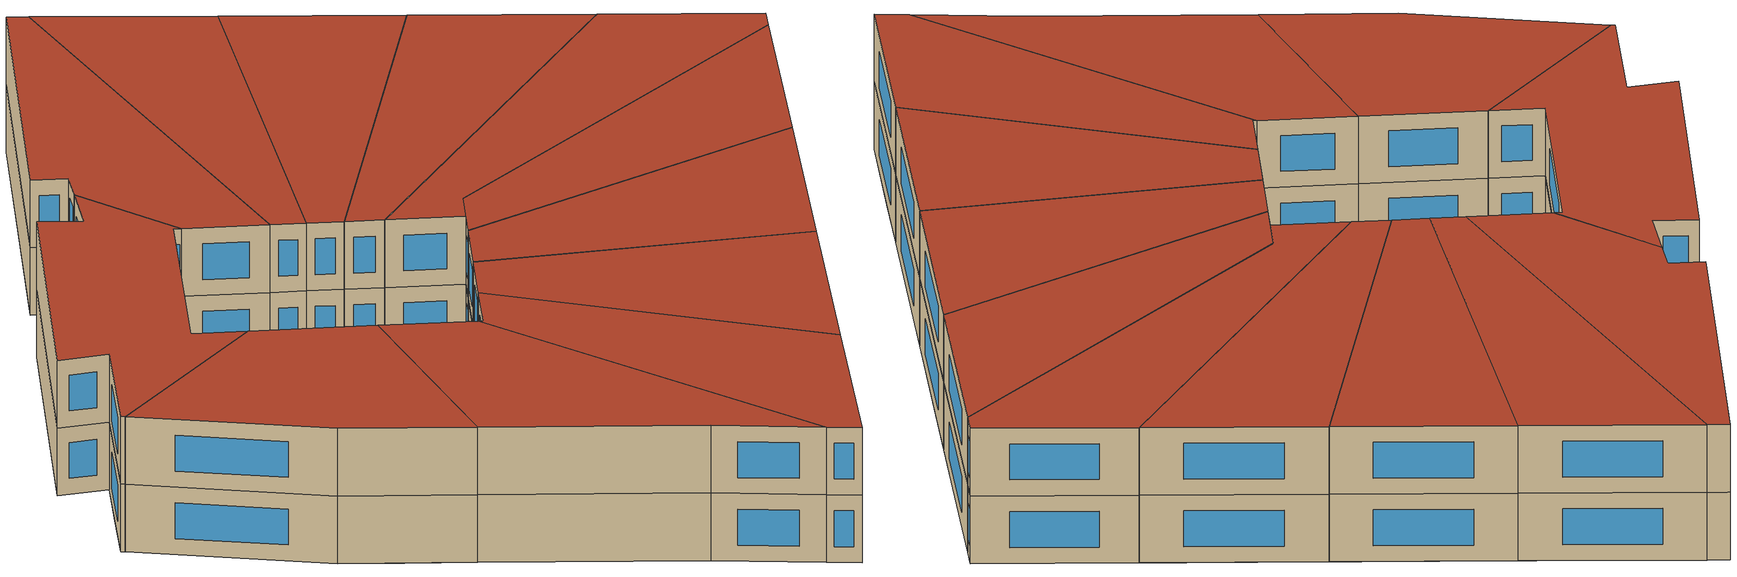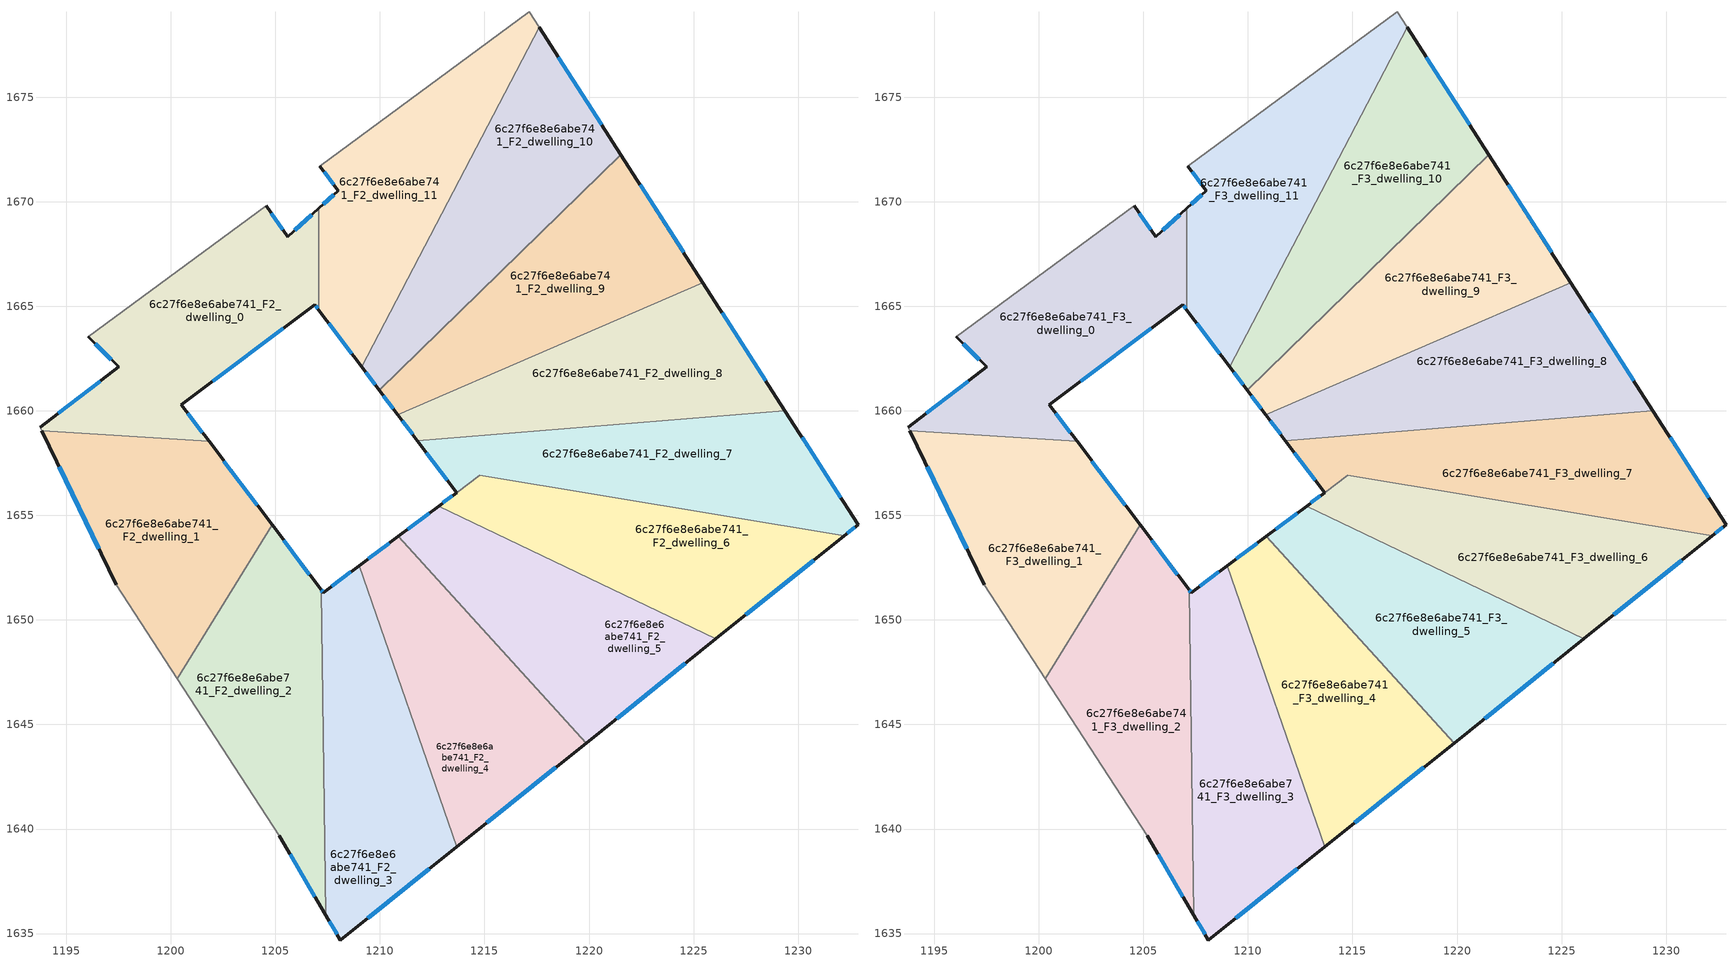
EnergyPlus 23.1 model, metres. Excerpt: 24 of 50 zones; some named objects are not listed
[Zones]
6c27f6e8e6abe741_F2_dwelling_0
 floor to 6c27f6e8e6abe741_F1_dwelling_0 (EU_floor_Construction): 1207.08,1669.69 1207.08,1665.24 1206.88,1665.08 1199.78,1659.76 1195.62,1660.66 1197.5,1662.1 1196.04,1663.54 1204.56,1669.81 1205.58,1668.32 z6
 floor to 6c27f6e8e6abe741_F1_dwelling_1 (EU_floor_Construction): 1206.88,1665.08 1200.5,1660.29 1201.83,1658.54 1193.82,1659.06 1193.74,1659.22 1195.61,1660.66 1199.78,1659.76 z6
 floor to 6c27f6e8e6abe741_F1_dwelling_12 (EU_floor_Construction): 1207.08,1665.23 1207.08,1664.82 1206.88,1665.08 z6
 wall outside (EU_wall_Construction): 1196.04,1663.54 1197.5,1662.1 1193.74,1659.22 / 1207.08,1669.69 1205.58,1668.32 1204.56,1669.81 / 1207.08,1664.82 1206.88,1665.08 / 1201.83,1658.54 1200.5,1660.29 1206.88,1665.08 z6:9
 wall adiabatic (EU_wall_Construction): 1204.56,1669.81 1196.04,1663.54 / 1193.74,1659.22 1193.82,1659.06 z6:9
 wall to 6c27f6e8e6abe741_F2_dwelling_11 (EU_wall_Construction): 1207.08,1664.82 1207.08,1669.69 z6:9
 wall to 6c27f6e8e6abe741_F2_dwelling_1 (EU_wall_Construction): 1193.82,1659.06 1201.83,1658.54 z6:9
 window (EU_Window_Construction): 1196.38,1663.2 1197.16,1662.44 / 1205.34,1668.67 1204.8,1669.46 / 1206.73,1669.37 1205.93,1668.64 / 1207.03,1664.88 1206.93,1665.02 / 1202,1661.42 1205.38,1663.96 / 1201.51,1658.95 1200.81,1659.88 / 1196.62,1661.43 1194.63,1659.9 z6.7:8.3
6c27f6e8e6abe741_F2_dwelling_1
 floor to 6c27f6e8e6abe741_F1_dwelling_1 (EU_floor_Construction): 1201.83,1658.54 1204.29,1655.27 1198.79,1649.52 1197.39,1651.68 1193.82,1659.06 z6
 floor to 6c27f6e8e6abe741_F1_dwelling_2 (EU_floor_Construction): 1204.29,1655.27 1204.84,1654.54 1200.31,1647.18 1198.79,1649.52 z6
 wall outside (EU_wall_Construction): 1204.84,1654.54 1201.83,1658.54 / 1193.82,1659.06 1197.39,1651.68 z6:9
 wall to 6c27f6e8e6abe741_F2_dwelling_2 (EU_wall_Construction): 1200.31,1647.18 1204.84,1654.54 z6:9
 wall adiabatic (EU_wall_Construction): 1197.39,1651.68 1200.31,1647.18 z6:9
 window (EU_Window_Construction): 1204.13,1655.48 1202.53,1657.6 / 1194.66,1657.33 1196.55,1653.41 z6.7:8.3
6c27f6e8e6abe741_F2_dwelling_10
 floor to 6c27f6e8e6abe741_F1_dwelling_11 (EU_floor_Construction): 1217.62,1678.35 1221.15,1672.84 1209.88,1661.11 1209.13,1662.11 z6
 floor to 6c27f6e8e6abe741_F1_dwelling_10 (EU_floor_Construction): 1221.15,1672.84 1221.53,1672.25 1209.96,1661 1209.88,1661.11 z6
 wall outside (EU_wall_Construction): 1209.13,1662.1 1209.96,1661 / 1221.53,1672.25 1217.62,1678.35 z6:9
 wall to 6c27f6e8e6abe741_F2_dwelling_11 (EU_wall_Construction): 1217.62,1678.35 1209.13,1662.1 z6:9
 wall to 6c27f6e8e6abe741_F2_dwelling_9 (EU_wall_Construction): 1209.96,1661 1221.53,1672.25 z6:9
 window (EU_Window_Construction): 1209.32,1661.84 1209.77,1661.26 / 1220.61,1673.68 1218.54,1676.92 z6.7:8.3
6c27f6e8e6abe741_F2_dwelling_11
 floor to 6c27f6e8e6abe741_F1_dwelling_12 (EU_floor_Construction): 1217.15,1679.08 1217.51,1678.52 1209.08,1662.17 1207.08,1664.82 1207.08,1665.23 1207.56,1665.59 1207.87,1670.41 1207.99,1670.53 1207.13,1671.71 z6
 floor to 6c27f6e8e6abe741_F1_dwelling_0 (EU_floor_Construction): 1207.87,1670.41 1207.56,1665.59 1207.08,1665.24 1207.08,1669.69 z6
 floor to 6c27f6e8e6abe741_F1_dwelling_11 (EU_floor_Construction): 1217.51,1678.52 1217.62,1678.35 1209.13,1662.11 1209.11,1662.13 1209.08,1662.17 z6
 wall outside (EU_wall_Construction): 1207.08,1664.82 1209.13,1662.1 / 1207.13,1671.71 1207.99,1670.53 1207.08,1669.69 z6:9
 wall adiabatic (EU_wall_Construction): 1217.62,1678.35 1217.15,1679.08 1207.13,1671.71 z6:9
 window (EU_Window_Construction): 1207.56,1664.18 1208.65,1662.74 / 1207.78,1670.33 1207.3,1669.89 / 1207.33,1671.43 1207.79,1670.8 z6.7:8.3
6c27f6e8e6abe741_F2_dwelling_2
 floor to 6c27f6e8e6abe741_F1_dwelling_2 (EU_floor_Construction): 1204.84,1654.54 1207.18,1651.44 1207.19,1651.23 1206.41,1650.66 1205.4,1639.3 1205.18,1639.68 1200.31,1647.18 z6
 floor to 6c27f6e8e6abe741_F1_dwelling_3 (EU_floor_Construction): 1207.19,1651.23 1207.41,1635.87 1205.4,1639.3 1206.41,1650.65 z6
 wall outside (EU_wall_Construction): 1207.18,1651.44 1204.84,1654.54 / 1205.18,1639.68 1207.41,1635.87 z6:9
 wall to 6c27f6e8e6abe741_F2_dwelling_3 (EU_wall_Construction): 1207.41,1635.87 1207.18,1651.44 z6:9
 wall adiabatic (EU_wall_Construction): 1200.31,1647.18 1205.18,1639.68 z6:9
 window (EU_Window_Construction): 1206.63,1652.17 1205.39,1653.82 / 1205.7,1638.79 1206.89,1636.77 z6.7:8.3
6c27f6e8e6abe741_F2_dwelling_3
 floor to 6c27f6e8e6abe741_F1_dwelling_3 (EU_floor_Construction): 1208.35,1652.1 1211.41,1637.33 1208.11,1634.68 1207.41,1635.87 1207.19,1651.23 1207.29,1651.31 z6
 floor to 6c27f6e8e6abe741_F1_dwelling_4 (EU_floor_Construction): 1209.01,1652.6 1213.67,1639.14 1211.41,1637.33 1208.35,1652.1 z6
 floor to 6c27f6e8e6abe741_F1_dwelling_2 (EU_floor_Construction): 1207.18,1651.44 1207.28,1651.31 1207.19,1651.23 z6
 wall outside (EU_wall_Construction): 1209.01,1652.6 1207.28,1651.31 1207.18,1651.44 / 1207.41,1635.87 1208.11,1634.68 1213.67,1639.14 z6:9
 wall to 6c27f6e8e6abe741_F2_dwelling_4 (EU_wall_Construction): 1213.67,1639.14 1209.01,1652.6 z6:9
 window (EU_Window_Construction): 1207.26,1651.34 1207.21,1651.41 / 1208.61,1652.3 1207.69,1651.61 / 1209.42,1635.73 1212.36,1638.1 / 1207.58,1635.59 1207.95,1634.96 z6.7:8.3
6c27f6e8e6abe741_F2_dwelling_4
 floor to 6c27f6e8e6abe741_F1_dwelling_4 (EU_floor_Construction): 1210.05,1653.38 1217.12,1641.92 1213.67,1639.14 1209.01,1652.6 z6
 floor to 6c27f6e8e6abe741_F1_dwelling_5 (EU_floor_Construction): 1210.88,1654 1219.86,1644.11 1217.12,1641.92 1210.05,1653.38 z6
 wall outside (EU_wall_Construction): 1210.88,1654 1209.01,1652.6 / 1213.67,1639.14 1219.86,1644.11 z6:9
 wall to 6c27f6e8e6abe741_F2_dwelling_5 (EU_wall_Construction): 1219.86,1644.11 1210.88,1654 z6:9
 window (EU_Window_Construction): 1210.44,1653.67 1209.45,1652.93 / 1215.12,1640.31 1218.4,1642.95 z6.7:8.3
6c27f6e8e6abe741_F2_dwelling_5
 floor to 6c27f6e8e6abe741_F1_dwelling_5 (EU_floor_Construction): 1222.84,1646.51 1219.86,1644.11 1210.88,1654 1211.8,1654.69 z6
 floor to 6c27f6e8e6abe741_F1_dwelling_6 (EU_floor_Construction): 1226.06,1649.09 1222.84,1646.51 1211.8,1654.69 1212.81,1655.45 z6
 wall outside (EU_wall_Construction): 1212.81,1655.45 1210.88,1654 / 1219.86,1644.11 1226.07,1649.09 z6:9
 wall to 6c27f6e8e6abe741_F2_dwelling_6 (EU_wall_Construction): 1226.07,1649.09 1212.81,1655.45 z6:9
 window (EU_Window_Construction): 1212.36,1655.11 1211.34,1654.34 / 1221.32,1645.28 1224.61,1647.92 z6.7:8.3
6c27f6e8e6abe741_F2_dwelling_6
 floor to 6c27f6e8e6abe741_F1_dwelling_6 (EU_floor_Construction): 1228.58,1651.11 1226.06,1649.09 1212.81,1655.45 1213.61,1656.04 z6
 floor to 6c27f6e8e6abe741_F1_dwelling_7 (EU_floor_Construction): 1232.2,1654.02 1228.58,1651.11 1213.61,1656.04 1214.77,1656.92 z6
 wall outside (EU_wall_Construction): 1226.07,1649.09 1232.2,1654.02 / 1213.66,1656.09 1212.81,1655.45 z6:9
 wall to 6c27f6e8e6abe741_F2_dwelling_7 (EU_wall_Construction): 1232.2,1654.02 1214.77,1656.91 / 1214.77,1656.92 1213.66,1656.09 z6:9
 window (EU_Window_Construction): 1227.51,1650.25 1230.76,1652.86 / 1213.46,1655.94 1213.01,1655.6 z6.7:8.3
6c27f6e8e6abe741_F2_dwelling_7
 floor to 6c27f6e8e6abe741_F1_dwelling_7 (EU_floor_Construction): 1232.02,1655.88 1232.86,1654.55 1232.2,1654.02 1214.77,1656.92 1213.66,1656.09 1212.45,1657.7 z6
 floor to 6c27f6e8e6abe741_F1_dwelling_8 (EU_floor_Construction): 1229.37,1660.01 1232.02,1655.88 1212.45,1657.7 1211.79,1658.58 z6
 wall outside (EU_wall_Construction): 1232.2,1654.02 1232.86,1654.55 1229.37,1660.01 / 1211.79,1658.58 1213.66,1656.09 z6:9
 wall to 6c27f6e8e6abe741_F2_dwelling_8 (EU_wall_Construction): 1229.37,1660.01 1211.79,1658.58 z6:9
 window (EU_Window_Construction): 1232.04,1655.83 1230.19,1658.73 / 1232.36,1654.14 1232.71,1654.43 / 1212.23,1657.99 1213.22,1656.67 z6.7:8.3
6c27f6e8e6abe741_F2_dwelling_8
 floor to 6c27f6e8e6abe741_F1_dwelling_8 (EU_floor_Construction): 1228.38,1661.55 1229.37,1660.01 1211.79,1658.58 1211.55,1658.9 z6
 floor to 6c27f6e8e6abe741_F1_dwelling_9 (EU_floor_Construction): 1225.44,1666.14 1228.38,1661.55 1211.55,1658.9 1210.85,1659.82 z6
 wall outside (EU_wall_Construction): 1210.85,1659.82 1211.79,1658.58 / 1229.37,1660.01 1225.44,1666.14 z6:9
 wall to 6c27f6e8e6abe741_F2_dwelling_9 (EU_wall_Construction): 1225.44,1666.14 1210.85,1659.82 z6:9
 window (EU_Window_Construction): 1211.07,1659.53 1211.57,1658.87 / 1228.45,1661.45 1226.37,1664.7 z6.7:8.3
6c27f6e8e6abe741_F2_dwelling_9
 floor to 6c27f6e8e6abe741_F1_dwelling_10 (EU_floor_Construction): 1221.53,1672.25 1224.76,1667.2 1210.69,1660.03 1209.96,1661 z6
 floor to 6c27f6e8e6abe741_F1_dwelling_9 (EU_floor_Construction): 1224.76,1667.2 1225.44,1666.14 1210.85,1659.82 1210.69,1660.03 z6
 wall outside (EU_wall_Construction): 1209.96,1661 1210.85,1659.82 / 1225.44,1666.14 1221.53,1672.25 z6:9
 window (EU_Window_Construction): 1210.17,1660.72 1210.64,1660.1 / 1224.52,1667.57 1222.45,1670.82 z6.7:8.3
6c27f6e8e6abe741_F3_dwelling_0
 floor to 6c27f6e8e6abe741_F2_dwelling_0 (EU_floor_Construction): 1207.08,1669.69 1207.08,1664.82 1206.88,1665.08 1200.5,1660.29 1201.83,1658.54 1193.82,1659.06 1193.74,1659.22 1197.5,1662.1 1196.04,1663.54 1204.56,1669.81 1205.58,1668.32 z9
 wall outside (EU_wall_Construction): 1196.04,1663.54 1197.5,1662.1 1193.74,1659.22 / 1207.08,1669.69 1205.58,1668.32 1204.56,1669.81 / 1201.83,1658.54 1200.5,1660.29 1206.88,1665.08 1207.08,1664.82 z9:12
 wall adiabatic (EU_wall_Construction): 1204.56,1669.81 1196.04,1663.54 / 1193.74,1659.22 1193.82,1659.06 z9:12
 wall to 6c27f6e8e6abe741_F3_dwelling_11 (EU_wall_Construction): 1207.08,1664.82 1207.08,1669.69 z9:12
 wall to 6c27f6e8e6abe741_F3_dwelling_1 (EU_wall_Construction): 1193.82,1659.06 1201.83,1658.54 z9:12
 window (EU_Window_Construction): 1196.38,1663.2 1197.16,1662.44 / 1205.34,1668.67 1204.8,1669.46 / 1206.73,1669.37 1205.93,1668.64 / 1206.93,1665.02 1207.03,1664.88 / 1202,1661.42 1205.38,1663.96 / 1201.51,1658.95 1200.81,1659.88 / 1196.62,1661.43 1194.63,1659.9 z9.7:11.3
 roof outside (EU_roof_Construction): 1201.83,1658.54 1200.5,1660.29 1206.88,1665.08 1207.08,1664.82 1207.08,1669.69 1205.58,1668.32 1204.56,1669.81 1196.04,1663.54 1197.5,1662.1 1193.74,1659.22 1193.82,1659.06 z12
6c27f6e8e6abe741_F3_dwelling_1
 floor to 6c27f6e8e6abe741_F2_dwelling_1 (EU_floor_Construction): 1201.83,1658.54 1204.84,1654.54 1200.31,1647.18 1197.39,1651.68 1193.82,1659.06 z9
 wall outside (EU_wall_Construction): 1204.84,1654.54 1201.83,1658.54 / 1193.82,1659.06 1197.39,1651.68 z9:12
 wall to 6c27f6e8e6abe741_F3_dwelling_2 (EU_wall_Construction): 1200.31,1647.18 1204.84,1654.54 z9:12
 wall adiabatic (EU_wall_Construction): 1197.39,1651.68 1200.31,1647.18 z9:12
 window (EU_Window_Construction): 1204.13,1655.48 1202.53,1657.6 / 1194.66,1657.33 1196.55,1653.41 z9.7:11.3
 roof outside (EU_roof_Construction): 1200.31,1647.18 1204.84,1654.54 1201.83,1658.54 1193.82,1659.06 1197.39,1651.68 z12
6c27f6e8e6abe741_F3_dwelling_10
 floor to 6c27f6e8e6abe741_F2_dwelling_10 (EU_floor_Construction): 1217.62,1678.35 1221.53,1672.25 1209.96,1661 1209.13,1662.1 z9
 wall outside (EU_wall_Construction): 1209.13,1662.1 1209.96,1661 / 1221.53,1672.25 1217.62,1678.35 z9:12
 wall to 6c27f6e8e6abe741_F3_dwelling_11 (EU_wall_Construction): 1217.62,1678.35 1209.13,1662.1 z9:12
 wall to 6c27f6e8e6abe741_F3_dwelling_9 (EU_wall_Construction): 1209.96,1661 1221.53,1672.25 z9:12
 window (EU_Window_Construction): 1209.32,1661.84 1209.77,1661.26 / 1220.61,1673.68 1218.54,1676.92 z9.7:11.3
 roof outside (EU_roof_Construction): 1221.53,1672.25 1217.62,1678.35 1209.13,1662.1 1209.96,1661 z12
6c27f6e8e6abe741_F3_dwelling_11
 floor to 6c27f6e8e6abe741_F2_dwelling_11 (EU_floor_Construction): 1217.15,1679.08 1217.62,1678.35 1209.13,1662.1 1207.08,1664.82 1207.08,1669.69 1207.99,1670.53 1207.13,1671.71 z9
 wall outside (EU_wall_Construction): 1207.08,1664.82 1209.13,1662.1 / 1207.13,1671.71 1207.99,1670.53 1207.08,1669.69 z9:12
 wall adiabatic (EU_wall_Construction): 1217.62,1678.35 1217.15,1679.08 1207.13,1671.71 z9:12
 window (EU_Window_Construction): 1207.56,1664.18 1208.65,1662.74 / 1207.78,1670.33 1207.3,1669.89 / 1207.33,1671.43 1207.79,1670.8 z9.7:11.3
 roof outside (EU_roof_Construction): 1209.13,1662.1 1217.62,1678.35 1217.15,1679.08 1207.13,1671.71 1207.99,1670.53 1207.08,1669.69 1207.08,1664.82 z12
6c27f6e8e6abe741_F3_dwelling_2
 floor to 6c27f6e8e6abe741_F2_dwelling_2 (EU_floor_Construction): 1204.84,1654.54 1207.18,1651.44 1207.41,1635.87 1205.18,1639.68 1200.31,1647.18 z9
 wall outside (EU_wall_Construction): 1207.18,1651.44 1204.84,1654.54 / 1205.18,1639.68 1207.41,1635.87 z9:12
 wall to 6c27f6e8e6abe741_F3_dwelling_3 (EU_wall_Construction): 1207.41,1635.87 1207.18,1651.44 z9:12
 wall adiabatic (EU_wall_Construction): 1200.31,1647.18 1205.18,1639.68 z9:12
 window (EU_Window_Construction): 1206.63,1652.17 1205.39,1653.82 / 1205.7,1638.79 1206.89,1636.77 z9.7:11.3
 roof outside (EU_roof_Construction): 1207.41,1635.87 1207.18,1651.44 1204.84,1654.54 1200.31,1647.18 1205.18,1639.68 z12
6c27f6e8e6abe741_F3_dwelling_3
 floor to 6c27f6e8e6abe741_F2_dwelling_3 (EU_floor_Construction): 1209.01,1652.6 1213.67,1639.14 1208.11,1634.68 1207.41,1635.87 1207.18,1651.44 1207.28,1651.31 z9
 wall outside (EU_wall_Construction): 1209.01,1652.6 1207.28,1651.31 1207.18,1651.44 / 1207.41,1635.87 1208.11,1634.68 1213.67,1639.14 z9:12
 wall to 6c27f6e8e6abe741_F3_dwelling_4 (EU_wall_Construction): 1213.67,1639.14 1209.01,1652.6 z9:12
 window (EU_Window_Construction): 1207.26,1651.34 1207.21,1651.41 / 1208.61,1652.3 1207.69,1651.61 / 1209.42,1635.73 1212.36,1638.1 / 1207.58,1635.59 1207.95,1634.96 z9.7:11.3
 roof outside (EU_roof_Construction): 1213.67,1639.14 1209.01,1652.6 1207.28,1651.31 1207.18,1651.44 1207.41,1635.87 1208.11,1634.68 z12
6c27f6e8e6abe741_F3_dwelling_4
 floor to 6c27f6e8e6abe741_F2_dwelling_4 (EU_floor_Construction): 1210.88,1654 1219.86,1644.11 1213.67,1639.14 1209.01,1652.6 z9
 wall outside (EU_wall_Construction): 1210.88,1654 1209.01,1652.6 / 1213.67,1639.14 1219.86,1644.11 z9:12
 wall to 6c27f6e8e6abe741_F3_dwelling_5 (EU_wall_Construction): 1219.86,1644.11 1210.88,1654 z9:12
 window (EU_Window_Construction): 1210.44,1653.67 1209.45,1652.93 / 1215.12,1640.31 1218.4,1642.95 z9.7:11.3
 roof outside (EU_roof_Construction): 1219.86,1644.11 1210.88,1654 1209.01,1652.6 1213.67,1639.14 z12
6c27f6e8e6abe741_F3_dwelling_5
 floor to 6c27f6e8e6abe741_F2_dwelling_5 (EU_floor_Construction): 1226.07,1649.09 1219.86,1644.11 1210.88,1654 1212.81,1655.45 z9
 wall outside (EU_wall_Construction): 1212.81,1655.45 1210.88,1654 / 1219.86,1644.11 1226.07,1649.09 z9:12
 wall to 6c27f6e8e6abe741_F3_dwelling_6 (EU_wall_Construction): 1226.07,1649.09 1212.81,1655.45 z9:12
 window (EU_Window_Construction): 1212.36,1655.11 1211.34,1654.34 / 1221.32,1645.28 1224.61,1647.92 z9.7:11.3
 roof outside (EU_roof_Construction): 1226.07,1649.09 1212.81,1655.45 1210.88,1654 1219.86,1644.11 z12
6c27f6e8e6abe741_F3_dwelling_6
 floor to 6c27f6e8e6abe741_F2_dwelling_6 (EU_floor_Construction): 1232.2,1654.02 1226.07,1649.09 1212.81,1655.45 1214.77,1656.92 z9
 wall outside (EU_wall_Construction): 1226.07,1649.09 1232.2,1654.02 / 1213.66,1656.09 1212.81,1655.45 z9:12
 wall to 6c27f6e8e6abe741_F3_dwelling_7 (EU_wall_Construction): 1232.2,1654.02 1214.77,1656.91 / 1214.77,1656.92 1213.66,1656.09 z9:12
 window (EU_Window_Construction): 1227.51,1650.25 1230.76,1652.86 / 1213.46,1655.94 1213.01,1655.6 z9.7:11.3
 roof outside (EU_roof_Construction): 1232.2,1654.02 1214.77,1656.91 1212.81,1655.45 1226.07,1649.09 z12
6c27f6e8e6abe741_F3_dwelling_7
 floor to 6c27f6e8e6abe741_F2_dwelling_7 (EU_floor_Construction): 1229.37,1660.01 1232.86,1654.55 1232.2,1654.02 1214.77,1656.92 1213.66,1656.09 1211.79,1658.58 z9
 wall outside (EU_wall_Construction): 1232.2,1654.02 1232.86,1654.55 1229.37,1660.01 / 1211.79,1658.58 1213.66,1656.09 z9:12
 wall to 6c27f6e8e6abe741_F3_dwelling_8 (EU_wall_Construction): 1229.37,1660.01 1211.79,1658.58 z9:12
 window (EU_Window_Construction): 1232.04,1655.83 1230.19,1658.73 / 1232.36,1654.14 1232.71,1654.43 / 1212.23,1657.99 1213.22,1656.67 z9.7:11.3
 roof outside (EU_roof_Construction): 1232.86,1654.55 1229.37,1660.01 1211.79,1658.58 1213.66,1656.09 1214.77,1656.92 1232.2,1654.02 z12
6c27f6e8e6abe741_F3_dwelling_8
 floor to 6c27f6e8e6abe741_F2_dwelling_8 (EU_floor_Construction): 1225.44,1666.14 1229.37,1660.01 1211.79,1658.58 1210.85,1659.82 z9
 wall outside (EU_wall_Construction): 1210.85,1659.82 1211.79,1658.58 / 1229.37,1660.01 1225.44,1666.14 z9:12
 wall to 6c27f6e8e6abe741_F3_dwelling_9 (EU_wall_Construction): 1225.44,1666.14 1210.85,1659.82 z9:12
 window (EU_Window_Construction): 1211.07,1659.53 1211.57,1658.87 / 1228.45,1661.45 1226.37,1664.7 z9.7:11.3
 roof outside (EU_roof_Construction): 1229.37,1660.01 1225.44,1666.14 1210.85,1659.82 1211.79,1658.58 z12
6c27f6e8e6abe741_F3_dwelling_9
 floor to 6c27f6e8e6abe741_F2_dwelling_9 (EU_floor_Construction): 1221.53,1672.25 1225.44,1666.14 1210.85,1659.82 1209.96,1661 z9
 wall outside (EU_wall_Construction): 1209.96,1661 1210.85,1659.82 / 1225.44,1666.14 1221.53,1672.25 z9:12
 window (EU_Window_Construction): 1210.17,1660.72 1210.64,1660.1 / 1224.52,1667.57 1222.45,1670.82 z9.7:11.3
 roof outside (EU_roof_Construction): 1225.44,1666.14 1221.53,1672.25 1209.96,1661 1210.85,1659.82 z12
[Building]
EU S2 Campaign: North Axis=0; Terrain=City; Solar Distribution=FullExterior
[Site:Location]
Budapest.Ferenc.Liszt.Intl.AP: Latitude=47.437; Longitude=19.256; Time Zone=1; Elevation=185
[SizingPeriod:WeatherFileDays]
AnnualSizingPeriod: Begin Month=1; Begin Day of Month=1; End Month=12; End Day of Month=31; Day of Week for Start Day=Monday; Use Weather File Daylight Saving Period=No; Use Weather File Rain and Snow Indicators=No
[MATERIAL]
EU_InternalMass_Material: Roughness=MediumRough; Thickness=0.1; Conductivity=1; Density=1800; Specific Heat=900; Thermal Absorptance=0.9; Solar Absorptance=0.7; Visible Absorptance=0.7
[MATERIAL:NOMASS] Roughness=MediumRough; Thermal Absorptance=0.9; Solar Absorptance=0.7; Visible Absorptance=0.7
Name | Thermal Resistance
EU_wall_NoMass | 0.832559
EU_roof_NoMass | 1.39638
EU_floor_NoMass | 0.872794
[WINDOWMATERIAL:SIMPLEGLAZINGSYSTEM]
EU_Window_SimpleGlazing: UFactor=2.79869; Solar Heat Gain Coefficient=0.75; Visible Transmittance=0.75
[CONSTRUCTION]
EU_wall_Construction: EU_wall_NoMass
EU_roof_Construction: EU_roof_NoMass
EU_floor_Construction: EU_floor_NoMass
EU_Window_Construction: EU_Window_SimpleGlazing
EU_InternalMass_Construction: EU_InternalMass_Material
[ZONE] Type=1; Multiplier=1; Ceiling Height=autocalculate; Floor Area=autocalculate; Part of Total Floor Area=Yes
Name | Volume
6c27f6e8e6abe741_F2_dwelling_0; 6c27f6e8e6abe741_F3_dwelling_0 | 206.246
6c27f6e8e6abe741_F2_dwelling_1; 6c27f6e8e6abe741_F3_dwelling_1 | 206.252
6c27f6e8e6abe741_F2_dwelling_10; 6c27f6e8e6abe741_F3_dwelling_10 | 206.247
6c27f6e8e6abe741_F2_dwelling_11; 6c27f6e8e6abe741_F3_dwelling_11 | 206.248
6c27f6e8e6abe741_F2_dwelling_2; 6c27f6e8e6abe741_F3_dwelling_2 | 206.257
6c27f6e8e6abe741_F2_dwelling_3; 6c27f6e8e6abe741_F3_dwelling_3 | 206.278
6c27f6e8e6abe741_F2_dwelling_4; 6c27f6e8e6abe741_F3_dwelling_4 | 206.254
6c27f6e8e6abe741_F2_dwelling_5; 6c27f6e8e6abe741_F3_dwelling_5 | 206.242
6c27f6e8e6abe741_F2_dwelling_6; 6c27f6e8e6abe741_F3_dwelling_6 | 203.22
6c27f6e8e6abe741_F2_dwelling_7; 6c27f6e8e6abe741_F3_dwelling_7 | 209.277
6c27f6e8e6abe741_F2_dwelling_8; 6c27f6e8e6abe741_F3_dwelling_8 | 206.277
6c27f6e8e6abe741_F2_dwelling_9; 6c27f6e8e6abe741_F3_dwelling_9 | 206.264
[INTERNALMASS] Construction=EU_InternalMass_Construction
Name | Zone or ZoneList | Surface Area
6c27f6e8e6abe741_F2_dwelling_0_EU_InternalMass | 6c27f6e8e6abe741_F2_dwelling_0 | 68.7486
6c27f6e8e6abe741_F2_dwelling_1_EU_InternalMass | 6c27f6e8e6abe741_F2_dwelling_1 | 68.7505
6c27f6e8e6abe741_F2_dwelling_2_EU_InternalMass | 6c27f6e8e6abe741_F2_dwelling_2 | 68.7524
6c27f6e8e6abe741_F2_dwelling_3_EU_InternalMass | 6c27f6e8e6abe741_F2_dwelling_3 | 68.759
6c27f6e8e6abe741_F2_dwelling_4_EU_InternalMass | 6c27f6e8e6abe741_F2_dwelling_4 | 68.7514
6c27f6e8e6abe741_F2_dwelling_5_EU_InternalMass | 6c27f6e8e6abe741_F2_dwelling_5 | 68.7471
6c27f6e8e6abe741_F2_dwelling_6_EU_InternalMass | 6c27f6e8e6abe741_F2_dwelling_6 | 67.7381
6c27f6e8e6abe741_F2_dwelling_7_EU_InternalMass | 6c27f6e8e6abe741_F2_dwelling_7 | 69.759
6c27f6e8e6abe741_F2_dwelling_8_EU_InternalMass | 6c27f6e8e6abe741_F2_dwelling_8 | 68.7591
6c27f6e8e6abe741_F2_dwelling_9_EU_InternalMass | 6c27f6e8e6abe741_F2_dwelling_9 | 68.7548
6c27f6e8e6abe741_F2_dwelling_10_EU_InternalMass | 6c27f6e8e6abe741_F2_dwelling_10 | 68.7489
6c27f6e8e6abe741_F2_dwelling_11_EU_InternalMass | 6c27f6e8e6abe741_F2_dwelling_11 | 68.7494
6c27f6e8e6abe741_F3_dwelling_0_EU_InternalMass | 6c27f6e8e6abe741_F3_dwelling_0 | 68.7486
6c27f6e8e6abe741_F3_dwelling_1_EU_InternalMass | 6c27f6e8e6abe741_F3_dwelling_1 | 68.7505
6c27f6e8e6abe741_F3_dwelling_2_EU_InternalMass | 6c27f6e8e6abe741_F3_dwelling_2 | 68.7524
6c27f6e8e6abe741_F3_dwelling_3_EU_InternalMass | 6c27f6e8e6abe741_F3_dwelling_3 | 68.759
6c27f6e8e6abe741_F3_dwelling_4_EU_InternalMass | 6c27f6e8e6abe741_F3_dwelling_4 | 68.7514
6c27f6e8e6abe741_F3_dwelling_5_EU_InternalMass | 6c27f6e8e6abe741_F3_dwelling_5 | 68.7471
6c27f6e8e6abe741_F3_dwelling_6_EU_InternalMass | 6c27f6e8e6abe741_F3_dwelling_6 | 67.7381
6c27f6e8e6abe741_F3_dwelling_7_EU_InternalMass | 6c27f6e8e6abe741_F3_dwelling_7 | 69.759
6c27f6e8e6abe741_F3_dwelling_8_EU_InternalMass | 6c27f6e8e6abe741_F3_dwelling_8 | 68.7591
6c27f6e8e6abe741_F3_dwelling_9_EU_InternalMass | 6c27f6e8e6abe741_F3_dwelling_9 | 68.7548
6c27f6e8e6abe741_F3_dwelling_10_EU_InternalMass | 6c27f6e8e6abe741_F3_dwelling_10 | 68.7489
6c27f6e8e6abe741_F3_dwelling_11_EU_InternalMass | 6c27f6e8e6abe741_F3_dwelling_11 | 68.7494
[OTHEREQUIPMENT] Fuel Type=Electricity; Design Level Calculation Method=Watts/Area; Power per Zone Floor Area=1; Fraction Latent=0; Fraction Radiant=0; Fraction Lost=0; Carbon Dioxide Generation Rate=0; EndUse Subcategory=EU_Step8_InternalGains
Name | Zone or ZoneList or Space or SpaceList | Schedule
EU_Step8_InternalGain_6c27f6e8e6abe741_F2_dwelling_0_f000 | 6c27f6e8e6abe741_F2_dwelling_0 | EU_Step8_GainSchedule_6c27f6e8e6abe741_F2_dwelling_0_f000
EU_Step8_InternalGain_6c27f6e8e6abe741_F2_dwelling_1_f000 | 6c27f6e8e6abe741_F2_dwelling_1 | EU_Step8_GainSchedule_6c27f6e8e6abe741_F2_dwelling_1_f000
EU_Step8_InternalGain_6c27f6e8e6abe741_F2_dwelling_2_f000 | 6c27f6e8e6abe741_F2_dwelling_2 | EU_Step8_GainSchedule_6c27f6e8e6abe741_F2_dwelling_2_f000
EU_Step8_InternalGain_6c27f6e8e6abe741_F2_dwelling_3_f000 | 6c27f6e8e6abe741_F2_dwelling_3 | EU_Step8_GainSchedule_6c27f6e8e6abe741_F2_dwelling_3_f000
EU_Step8_InternalGain_6c27f6e8e6abe741_F2_dwelling_4_f000 | 6c27f6e8e6abe741_F2_dwelling_4 | EU_Step8_GainSchedule_6c27f6e8e6abe741_F2_dwelling_4_f000
EU_Step8_InternalGain_6c27f6e8e6abe741_F2_dwelling_5_f000 | 6c27f6e8e6abe741_F2_dwelling_5 | EU_Step8_GainSchedule_6c27f6e8e6abe741_F2_dwelling_5_f000
EU_Step8_InternalGain_6c27f6e8e6abe741_F2_dwelling_6_f000 | 6c27f6e8e6abe741_F2_dwelling_6 | EU_Step8_GainSchedule_6c27f6e8e6abe741_F2_dwelling_6_f000
EU_Step8_InternalGain_6c27f6e8e6abe741_F2_dwelling_7_f000 | 6c27f6e8e6abe741_F2_dwelling_7 | EU_Step8_GainSchedule_6c27f6e8e6abe741_F2_dwelling_7_f000
EU_Step8_InternalGain_6c27f6e8e6abe741_F2_dwelling_8_f000 | 6c27f6e8e6abe741_F2_dwelling_8 | EU_Step8_GainSchedule_6c27f6e8e6abe741_F2_dwelling_8_f000
EU_Step8_InternalGain_6c27f6e8e6abe741_F2_dwelling_9_f000 | 6c27f6e8e6abe741_F2_dwelling_9 | EU_Step8_GainSchedule_6c27f6e8e6abe741_F2_dwelling_9_f000
EU_Step8_InternalGain_6c27f6e8e6abe741_F2_dwelling_10_f000 | 6c27f6e8e6abe741_F2_dwelling_10 | EU_Step8_GainSchedule_6c27f6e8e6abe741_F2_dwelling_10_f000
EU_Step8_InternalGain_6c27f6e8e6abe741_F2_dwelling_11_f000 | 6c27f6e8e6abe741_F2_dwelling_11 | EU_Step8_GainSchedule_6c27f6e8e6abe741_F2_dwelling_11_f000
EU_Step8_InternalGain_6c27f6e8e6abe741_F3_dwelling_0_f000 | 6c27f6e8e6abe741_F3_dwelling_0 | EU_Step8_GainSchedule_6c27f6e8e6abe741_F3_dwelling_0_f000
EU_Step8_InternalGain_6c27f6e8e6abe741_F3_dwelling_1_f000 | 6c27f6e8e6abe741_F3_dwelling_1 | EU_Step8_GainSchedule_6c27f6e8e6abe741_F3_dwelling_1_f000
EU_Step8_InternalGain_6c27f6e8e6abe741_F3_dwelling_2_f000 | 6c27f6e8e6abe741_F3_dwelling_2 | EU_Step8_GainSchedule_6c27f6e8e6abe741_F3_dwelling_2_f000
EU_Step8_InternalGain_6c27f6e8e6abe741_F3_dwelling_3_f000 | 6c27f6e8e6abe741_F3_dwelling_3 | EU_Step8_GainSchedule_6c27f6e8e6abe741_F3_dwelling_3_f000
EU_Step8_InternalGain_6c27f6e8e6abe741_F3_dwelling_4_f000 | 6c27f6e8e6abe741_F3_dwelling_4 | EU_Step8_GainSchedule_6c27f6e8e6abe741_F3_dwelling_4_f000
EU_Step8_InternalGain_6c27f6e8e6abe741_F3_dwelling_5_f000 | 6c27f6e8e6abe741_F3_dwelling_5 | EU_Step8_GainSchedule_6c27f6e8e6abe741_F3_dwelling_5_f000
EU_Step8_InternalGain_6c27f6e8e6abe741_F3_dwelling_6_f000 | 6c27f6e8e6abe741_F3_dwelling_6 | EU_Step8_GainSchedule_6c27f6e8e6abe741_F3_dwelling_6_f000
EU_Step8_InternalGain_6c27f6e8e6abe741_F3_dwelling_7_f000 | 6c27f6e8e6abe741_F3_dwelling_7 | EU_Step8_GainSchedule_6c27f6e8e6abe741_F3_dwelling_7_f000
EU_Step8_InternalGain_6c27f6e8e6abe741_F3_dwelling_8_f000 | 6c27f6e8e6abe741_F3_dwelling_8 | EU_Step8_GainSchedule_6c27f6e8e6abe741_F3_dwelling_8_f000
EU_Step8_InternalGain_6c27f6e8e6abe741_F3_dwelling_9_f000 | 6c27f6e8e6abe741_F3_dwelling_9 | EU_Step8_GainSchedule_6c27f6e8e6abe741_F3_dwelling_9_f000
EU_Step8_InternalGain_6c27f6e8e6abe741_F3_dwelling_10_f000 | 6c27f6e8e6abe741_F3_dwelling_10 | EU_Step8_GainSchedule_6c27f6e8e6abe741_F3_dwelling_10_f000
EU_Step8_InternalGain_6c27f6e8e6abe741_F3_dwelling_11_f000 | 6c27f6e8e6abe741_F3_dwelling_11 | EU_Step8_GainSchedule_6c27f6e8e6abe741_F3_dwelling_11_f000
[ZONEVENTILATION:DESIGNFLOWRATE] Schedule=EU_AlwaysOn; Design Flow Rate Calculation Method=AirChanges/Hour; Air Changes per Hour=0.475469; Ventilation Type=Natural; Fan Pressure Rise=0; Fan Total Efficiency=1; Constant Term Coefficient=1; Temperature Term Coefficient=0; Velocity Term Coefficient=0; Velocity Squared Term Coefficient=0; Minimum Indoor Temperature=-100; Maximum Indoor Temperature=100; Delta Temperature=-100; Minimum Outdoor Temperature=-100; Maximum Outdoor Temperature=100; Maximum Wind Speed=40
Name | Zone or ZoneList or Space or SpaceList
EU_ConstantAir_6c27f6e8e6abe741_F2_dwelling_0 | 6c27f6e8e6abe741_F2_dwelling_0
EU_ConstantAir_6c27f6e8e6abe741_F2_dwelling_1 | 6c27f6e8e6abe741_F2_dwelling_1
EU_ConstantAir_6c27f6e8e6abe741_F2_dwelling_2 | 6c27f6e8e6abe741_F2_dwelling_2
EU_ConstantAir_6c27f6e8e6abe741_F2_dwelling_3 | 6c27f6e8e6abe741_F2_dwelling_3
EU_ConstantAir_6c27f6e8e6abe741_F2_dwelling_4 | 6c27f6e8e6abe741_F2_dwelling_4
EU_ConstantAir_6c27f6e8e6abe741_F2_dwelling_5 | 6c27f6e8e6abe741_F2_dwelling_5
EU_ConstantAir_6c27f6e8e6abe741_F2_dwelling_6 | 6c27f6e8e6abe741_F2_dwelling_6
EU_ConstantAir_6c27f6e8e6abe741_F2_dwelling_7 | 6c27f6e8e6abe741_F2_dwelling_7
EU_ConstantAir_6c27f6e8e6abe741_F2_dwelling_8 | 6c27f6e8e6abe741_F2_dwelling_8
EU_ConstantAir_6c27f6e8e6abe741_F2_dwelling_9 | 6c27f6e8e6abe741_F2_dwelling_9
EU_ConstantAir_6c27f6e8e6abe741_F2_dwelling_10 | 6c27f6e8e6abe741_F2_dwelling_10
EU_ConstantAir_6c27f6e8e6abe741_F2_dwelling_11 | 6c27f6e8e6abe741_F2_dwelling_11
EU_ConstantAir_6c27f6e8e6abe741_F3_dwelling_0 | 6c27f6e8e6abe741_F3_dwelling_0
EU_ConstantAir_6c27f6e8e6abe741_F3_dwelling_1 | 6c27f6e8e6abe741_F3_dwelling_1
EU_ConstantAir_6c27f6e8e6abe741_F3_dwelling_2 | 6c27f6e8e6abe741_F3_dwelling_2
EU_ConstantAir_6c27f6e8e6abe741_F3_dwelling_3 | 6c27f6e8e6abe741_F3_dwelling_3
EU_ConstantAir_6c27f6e8e6abe741_F3_dwelling_4 | 6c27f6e8e6abe741_F3_dwelling_4
EU_ConstantAir_6c27f6e8e6abe741_F3_dwelling_5 | 6c27f6e8e6abe741_F3_dwelling_5
EU_ConstantAir_6c27f6e8e6abe741_F3_dwelling_6 | 6c27f6e8e6abe741_F3_dwelling_6
EU_ConstantAir_6c27f6e8e6abe741_F3_dwelling_7 | 6c27f6e8e6abe741_F3_dwelling_7
EU_ConstantAir_6c27f6e8e6abe741_F3_dwelling_8 | 6c27f6e8e6abe741_F3_dwelling_8
EU_ConstantAir_6c27f6e8e6abe741_F3_dwelling_9 | 6c27f6e8e6abe741_F3_dwelling_9
EU_ConstantAir_6c27f6e8e6abe741_F3_dwelling_10 | 6c27f6e8e6abe741_F3_dwelling_10
EU_ConstantAir_6c27f6e8e6abe741_F3_dwelling_11 | 6c27f6e8e6abe741_F3_dwelling_11
[HVACTEMPLATE:THERMOSTAT] Constant Heating Setpoint=20; Constant Cooling Setpoint=50
EU_HeatOnly_6c27f6e8e6abe741_F2_dwelling_9; EU_HeatOnly_6c27f6e8e6abe741_F2_dwelling_10; EU_HeatOnly_6c27f6e8e6abe741_F2_dwelling_11; EU_HeatOnly_6c27f6e8e6abe741_F3_dwelling_0; EU_HeatOnly_6c27f6e8e6abe741_F3_dwelling_1; EU_HeatOnly_6c27f6e8e6abe741_F3_dwelling_2; EU_HeatOnly_6c27f6e8e6abe741_F3_dwelling_3; EU_HeatOnly_6c27f6e8e6abe741_F3_dwelling_4; EU_HeatOnly_6c27f6e8e6abe741_F3_dwelling_5; EU_HeatOnly_6c27f6e8e6abe741_F3_dwelling_6; EU_HeatOnly_6c27f6e8e6abe741_F3_dwelling_7; EU_HeatOnly_6c27f6e8e6abe741_F3_dwelling_8; EU_HeatOnly_6c27f6e8e6abe741_F3_dwelling_9; EU_HeatOnly_6c27f6e8e6abe741_F3_dwelling_10; EU_HeatOnly_6c27f6e8e6abe741_F3_dwelling_11
[HVACTEMPLATE:ZONE:IDEALLOADSAIRSYSTEM] System Availability Schedule=EU_AlwaysOn; Maximum Heating Supply Air Temperature=50; Minimum Cooling Supply Air Temperature=13; Maximum Heating Supply Air Humidity Ratio=0.0156; Minimum Cooling Supply Air Humidity Ratio=0.0077; Heating Limit=NoLimit; Cooling Limit=NoLimit; Heating Availability Schedule=EU_AlwaysOn; Cooling Availability Schedule=EU_CoolingOff; Dehumidification Control Type=ConstantSensibleHeatRatio; Cooling Sensible Heat Ratio=0.7; Dehumidification Setpoint=60; Humidification Control Type=None; Humidification Setpoint=30; Outdoor Air Method=None; Outdoor Air Flow Rate per Person=0.00944; Outdoor Air Flow Rate per Zone Floor Area=0; Outdoor Air Flow Rate per Zone=0; Demand Controlled Ventilation Type=None; Outdoor Air Economizer Type=NoEconomizer; Heat Recovery Type=None; Sensible Heat Recovery Effectiveness=0.7; Latent Heat Recovery Effectiveness=0.65
Name | Template Thermostat
6c27f6e8e6abe741_F2_dwelling_0 | EU_HeatOnly_6c27f6e8e6abe741_F2_dwelling_0
6c27f6e8e6abe741_F2_dwelling_1 | EU_HeatOnly_6c27f6e8e6abe741_F2_dwelling_1
6c27f6e8e6abe741_F2_dwelling_2 | EU_HeatOnly_6c27f6e8e6abe741_F2_dwelling_2
6c27f6e8e6abe741_F2_dwelling_3 | EU_HeatOnly_6c27f6e8e6abe741_F2_dwelling_3
6c27f6e8e6abe741_F2_dwelling_4 | EU_HeatOnly_6c27f6e8e6abe741_F2_dwelling_4
6c27f6e8e6abe741_F2_dwelling_5 | EU_HeatOnly_6c27f6e8e6abe741_F2_dwelling_5
6c27f6e8e6abe741_F2_dwelling_6 | EU_HeatOnly_6c27f6e8e6abe741_F2_dwelling_6
6c27f6e8e6abe741_F2_dwelling_7 | EU_HeatOnly_6c27f6e8e6abe741_F2_dwelling_7
6c27f6e8e6abe741_F2_dwelling_8 | EU_HeatOnly_6c27f6e8e6abe741_F2_dwelling_8
6c27f6e8e6abe741_F2_dwelling_9 | EU_HeatOnly_6c27f6e8e6abe741_F2_dwelling_9
6c27f6e8e6abe741_F2_dwelling_10 | EU_HeatOnly_6c27f6e8e6abe741_F2_dwelling_10
6c27f6e8e6abe741_F2_dwelling_11 | EU_HeatOnly_6c27f6e8e6abe741_F2_dwelling_11
6c27f6e8e6abe741_F3_dwelling_0 | EU_HeatOnly_6c27f6e8e6abe741_F3_dwelling_0
6c27f6e8e6abe741_F3_dwelling_1 | EU_HeatOnly_6c27f6e8e6abe741_F3_dwelling_1
6c27f6e8e6abe741_F3_dwelling_2 | EU_HeatOnly_6c27f6e8e6abe741_F3_dwelling_2
6c27f6e8e6abe741_F3_dwelling_3 | EU_HeatOnly_6c27f6e8e6abe741_F3_dwelling_3
6c27f6e8e6abe741_F3_dwelling_4 | EU_HeatOnly_6c27f6e8e6abe741_F3_dwelling_4
6c27f6e8e6abe741_F3_dwelling_5 | EU_HeatOnly_6c27f6e8e6abe741_F3_dwelling_5
6c27f6e8e6abe741_F3_dwelling_6 | EU_HeatOnly_6c27f6e8e6abe741_F3_dwelling_6
6c27f6e8e6abe741_F3_dwelling_7 | EU_HeatOnly_6c27f6e8e6abe741_F3_dwelling_7
6c27f6e8e6abe741_F3_dwelling_8 | EU_HeatOnly_6c27f6e8e6abe741_F3_dwelling_8
6c27f6e8e6abe741_F3_dwelling_9 | EU_HeatOnly_6c27f6e8e6abe741_F3_dwelling_9
6c27f6e8e6abe741_F3_dwelling_10 | EU_HeatOnly_6c27f6e8e6abe741_F3_dwelling_10
6c27f6e8e6abe741_F3_dwelling_11 | EU_HeatOnly_6c27f6e8e6abe741_F3_dwelling_11
[SIZING:ZONE] Zone Cooling Design Supply Air Temperature Input Method=SupplyAirTemperature; Zone Cooling Design Supply Air Temperature=13; Zone Heating Design Supply Air Temperature Input Method=SupplyAirTemperature; Zone Heating Design Supply Air Temperature=50; Zone Cooling Design Supply Air Humidity Ratio=0.008; Zone Heating Design Supply Air Humidity Ratio=0.008; Cooling Design Air Flow Method=DesignDay; Cooling Design Air Flow Rate=0; Cooling Minimum Air Flow per Zone Floor Area=0.000762; Cooling Minimum Air Flow=0; Cooling Minimum Air Flow Fraction=0.2; Heating Design Air Flow Method=DesignDay; Heating Design Air Flow Rate=0; Heating Maximum Air Flow per Zone Floor Area=0.002032; Heating Maximum Air Flow=0.141576; Heating Maximum Air Flow Fraction=0.3; Account for Dedicated Outdoor Air System=No; Dedicated Outdoor Air System Control Strategy=NeutralSupplyAir; Dedicated Outdoor Air Low Setpoint Temperature for Design=autosize; Dedicated Outdoor Air High Setpoint Temperature for Design=autosize; Zone Load Sizing Method=Sensible Load Only No Latent Load; Zone Latent Cooling Design Supply Air Humidity Ratio Input Method=HumidityRatioDifference; Zone Cooling Design Supply Air Humidity Ratio Difference=0.005; Zone Latent Heating Design Supply Air Humidity Ratio Input Method=HumidityRatioDifference; Zone Humidification Design Supply Air Humidity Ratio Difference=0.005
6c27f6e8e6abe741_F2_dwelling_0; 6c27f6e8e6abe741_F2_dwelling_1; 6c27f6e8e6abe741_F2_dwelling_2; 6c27f6e8e6abe741_F2_dwelling_3; 6c27f6e8e6abe741_F2_dwelling_4; 6c27f6e8e6abe741_F2_dwelling_5; 6c27f6e8e6abe741_F2_dwelling_6; 6c27f6e8e6abe741_F2_dwelling_7; 6c27f6e8e6abe741_F2_dwelling_8; 6c27f6e8e6abe741_F2_dwelling_9; 6c27f6e8e6abe741_F2_dwelling_10; 6c27f6e8e6abe741_F2_dwelling_11; 6c27f6e8e6abe741_F3_dwelling_0; 6c27f6e8e6abe741_F3_dwelling_1; 6c27f6e8e6abe741_F3_dwelling_2; 6c27f6e8e6abe741_F3_dwelling_3; 6c27f6e8e6abe741_F3_dwelling_4; 6c27f6e8e6abe741_F3_dwelling_5; 6c27f6e8e6abe741_F3_dwelling_6; 6c27f6e8e6abe741_F3_dwelling_7; 6c27f6e8e6abe741_F3_dwelling_8; 6c27f6e8e6abe741_F3_dwelling_9; 6c27f6e8e6abe741_F3_dwelling_10; 6c27f6e8e6abe741_F3_dwelling_11
[SCHEDULE:CONSTANT]
Name | Hourly Value
EU_AlwaysOn | 1
EU_CoolingOff | 0
[SCHEDULE:FILE] Column Number=1; Rows to Skip at Top=0; Number of Hours of Data=8760; Column Separator=Comma; Interpolate to Timestep=No; Minutes per Item=60; Adjust Schedule for Daylight Savings=Yes
Name | File
EU_Step8_GainSchedule_6c27f6e8e6abe741_F2_dwelling_0_f000 | ../../schedules/6c27f6e8e6abe741/6c27f6e8e6abe741_F2_dwelling_0_f000_gain.csv
EU_Step8_GainSchedule_6c27f6e8e6abe741_F2_dwelling_1_f000 | ../../schedules/6c27f6e8e6abe741/6c27f6e8e6abe741_F2_dwelling_1_f000_gain.csv
EU_Step8_GainSchedule_6c27f6e8e6abe741_F2_dwelling_2_f000 | ../../schedules/6c27f6e8e6abe741/6c27f6e8e6abe741_F2_dwelling_2_f000_gain.csv
EU_Step8_GainSchedule_6c27f6e8e6abe741_F2_dwelling_3_f000 | ../../schedules/6c27f6e8e6abe741/6c27f6e8e6abe741_F2_dwelling_3_f000_gain.csv
EU_Step8_GainSchedule_6c27f6e8e6abe741_F2_dwelling_4_f000 | ../../schedules/6c27f6e8e6abe741/6c27f6e8e6abe741_F2_dwelling_4_f000_gain.csv
EU_Step8_GainSchedule_6c27f6e8e6abe741_F2_dwelling_5_f000 | ../../schedules/6c27f6e8e6abe741/6c27f6e8e6abe741_F2_dwelling_5_f000_gain.csv
EU_Step8_GainSchedule_6c27f6e8e6abe741_F2_dwelling_6_f000 | ../../schedules/6c27f6e8e6abe741/6c27f6e8e6abe741_F2_dwelling_6_f000_gain.csv
EU_Step8_GainSchedule_6c27f6e8e6abe741_F2_dwelling_7_f000 | ../../schedules/6c27f6e8e6abe741/6c27f6e8e6abe741_F2_dwelling_7_f000_gain.csv
EU_Step8_GainSchedule_6c27f6e8e6abe741_F2_dwelling_8_f000 | ../../schedules/6c27f6e8e6abe741/6c27f6e8e6abe741_F2_dwelling_8_f000_gain.csv
EU_Step8_GainSchedule_6c27f6e8e6abe741_F2_dwelling_9_f000 | ../../schedules/6c27f6e8e6abe741/6c27f6e8e6abe741_F2_dwelling_9_f000_gain.csv
EU_Step8_GainSchedule_6c27f6e8e6abe741_F2_dwelling_10_f000 | ../../schedules/6c27f6e8e6abe741/6c27f6e8e6abe741_F2_dwelling_10_f000_gain.csv
EU_Step8_GainSchedule_6c27f6e8e6abe741_F2_dwelling_11_f000 | ../../schedules/6c27f6e8e6abe741/6c27f6e8e6abe741_F2_dwelling_11_f000_gain.csv
EU_Step8_GainSchedule_6c27f6e8e6abe741_F3_dwelling_0_f000 | ../../schedules/6c27f6e8e6abe741/6c27f6e8e6abe741_F3_dwelling_0_f000_gain.csv
EU_Step8_GainSchedule_6c27f6e8e6abe741_F3_dwelling_1_f000 | ../../schedules/6c27f6e8e6abe741/6c27f6e8e6abe741_F3_dwelling_1_f000_gain.csv
EU_Step8_GainSchedule_6c27f6e8e6abe741_F3_dwelling_2_f000 | ../../schedules/6c27f6e8e6abe741/6c27f6e8e6abe741_F3_dwelling_2_f000_gain.csv
EU_Step8_GainSchedule_6c27f6e8e6abe741_F3_dwelling_3_f000 | ../../schedules/6c27f6e8e6abe741/6c27f6e8e6abe741_F3_dwelling_3_f000_gain.csv
EU_Step8_GainSchedule_6c27f6e8e6abe741_F3_dwelling_4_f000 | ../../schedules/6c27f6e8e6abe741/6c27f6e8e6abe741_F3_dwelling_4_f000_gain.csv
EU_Step8_GainSchedule_6c27f6e8e6abe741_F3_dwelling_5_f000 | ../../schedules/6c27f6e8e6abe741/6c27f6e8e6abe741_F3_dwelling_5_f000_gain.csv
EU_Step8_GainSchedule_6c27f6e8e6abe741_F3_dwelling_6_f000 | ../../schedules/6c27f6e8e6abe741/6c27f6e8e6abe741_F3_dwelling_6_f000_gain.csv
EU_Step8_GainSchedule_6c27f6e8e6abe741_F3_dwelling_7_f000 | ../../schedules/6c27f6e8e6abe741/6c27f6e8e6abe741_F3_dwelling_7_f000_gain.csv
EU_Step8_GainSchedule_6c27f6e8e6abe741_F3_dwelling_8_f000 | ../../schedules/6c27f6e8e6abe741/6c27f6e8e6abe741_F3_dwelling_8_f000_gain.csv
EU_Step8_GainSchedule_6c27f6e8e6abe741_F3_dwelling_9_f000 | ../../schedules/6c27f6e8e6abe741/6c27f6e8e6abe741_F3_dwelling_9_f000_gain.csv
EU_Step8_GainSchedule_6c27f6e8e6abe741_F3_dwelling_10_f000 | ../../schedules/6c27f6e8e6abe741/6c27f6e8e6abe741_F3_dwelling_10_f000_gain.csv
EU_Step8_GainSchedule_6c27f6e8e6abe741_F3_dwelling_11_f000 | ../../schedules/6c27f6e8e6abe741/6c27f6e8e6abe741_F3_dwelling_11_f000_gain.csv
